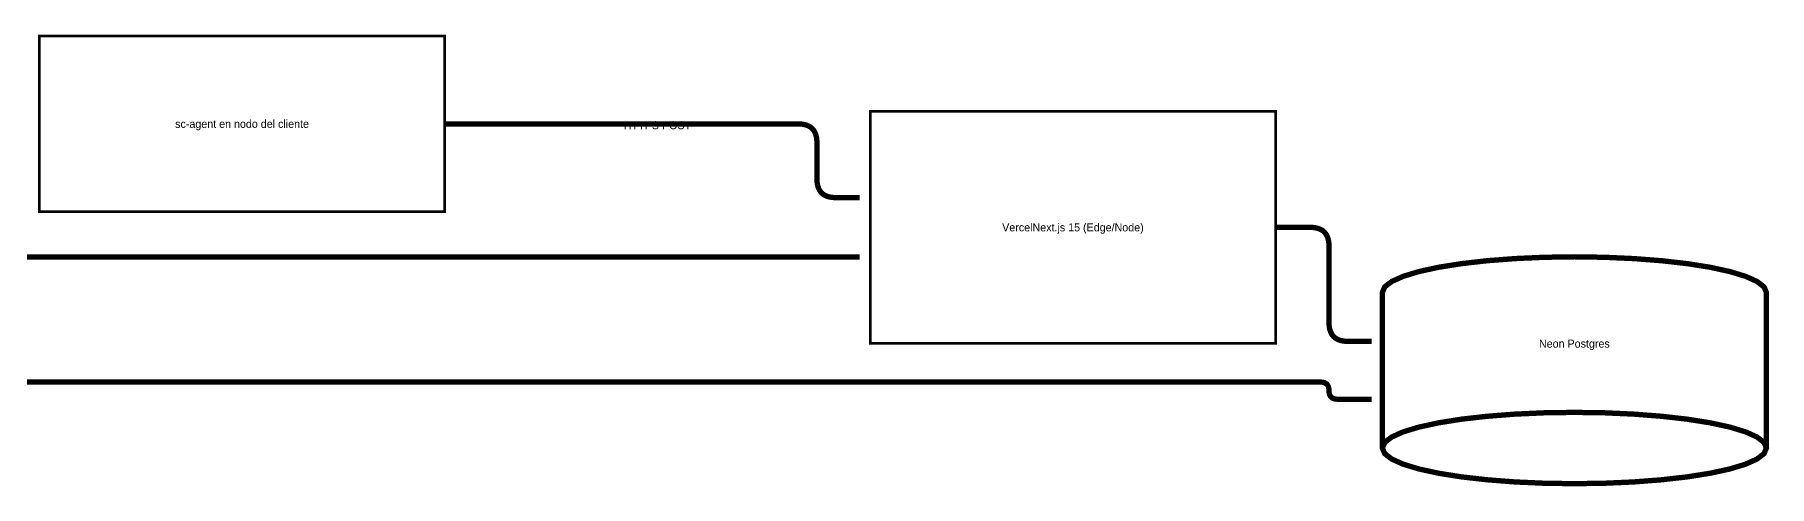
# Model space of a CAD drawing. Header units: metres. Extents: x 12 to 2142, y 12 to 540.
# Drawn here: x 1492 to 2142, y 218 to 387 of the extents above; entities that cross this region are included whole.
import ezdxf
from ezdxf.enums import TextEntityAlignment as Align

# ---------------------------------------------------------------- set-up
doc = ezdxf.new("R2010")
doc.units = ezdxf.units.M
doc.layers.add('GEOMETRY', color=7, linetype='Continuous')
doc.layers.add('TEXT', color=3, linetype='Continuous')

msp = doc.modelspace()

# ---------------------------------------------------------------- linework, layer by layer
at = {"layer": 'GEOMETRY', "true_color": 0x28253d}
for points, const_width in [([(1493.7, 320.67), (1645.7, 320.67), (1645.7, 386.67), (1493.7, 386.67), (1493.7, 320.67)], 1), ([(1805.23, 271.33), (1957.23, 271.33), (1957.23, 358.33), (1805.23, 358.33), (1805.23, 271.33)], 1), ([(1509.7, 332.67), (1509.7, 332.67), (1509.7, 332.67), (1509.7, 332.67), (1509.7, 332.67)], 1), ([(1997.23, 232), (1998.12, 234.09), (2000.76, 236.14), (2005.08, 238.08), (2010.99, 239.87), (2018.32, 241.46), (2026.91, 242.83), (2036.55, 243.92), (2046.99, 244.73), (2057.97, 245.22), (2069.23, 245.38), (2080.5, 245.22), (2091.48, 244.73), (2101.92, 243.92), (2111.55, 242.83), (2120.15, 241.46), (2127.48, 239.87), (2133.39, 238.08), (2137.71, 236.14), (2140.35, 234.09), (2141.23, 232), (2140.35, 229.91), (2137.71, 227.86), (2133.39, 225.92), (2127.48, 224.13), (2120.15, 222.54), (2111.55, 221.17), (2101.92, 220.08), (2091.48, 219.27), (2080.5, 218.78), (2069.23, 218.62), (2057.97, 218.78), (2046.99, 219.27), (2036.55, 220.08), (2026.91, 221.17), (2018.32, 222.54), (2010.99, 224.13), (2005.08, 225.92), (2000.76, 227.86), (1998.12, 229.91), (1997.23, 232), (1997.23, 261.19), (1997.23, 290.38), (1998.12, 292.48), (2000.76, 294.52), (2005.08, 296.46), (2010.99, 298.25), (2018.32, 299.85), (2026.91, 301.21), (2036.55, 302.31), (2046.99, 303.11), (2057.97, 303.6), (2069.23, 303.77), (2080.5, 303.6), (2091.48, 303.11), (2101.92, 302.31), (2111.55, 301.21), (2120.15, 299.85), (2127.48, 298.25), (2133.39, 296.46), (2137.71, 294.52), (2140.35, 292.48), (2141.23, 290.38), (2141.23, 261.19), (2141.23, 232)], 2), ([(1821.23, 283.33), (1821.23, 283.33), (1821.23, 283.33), (1821.23, 283.33), (1821.23, 283.33)], 1), ([(2009.23, 260.69), (2009.23, 260.69), (2009.23, 260.69), (2009.23, 260.69), (2009.23, 260.69)], 1)]:
    msp.add_lwpolyline(points, dxfattribs=dict(at, const_width=const_width))
at = {"layer": 'GEOMETRY', "true_color": 0x000000, "const_width": 2}
for points in [[(1645.7, 353.67), (1711.93, 353.67), (1778.16, 353.67), (1778.85, 353.65), (1779.51, 353.6), (1780.13, 353.51), (1780.71, 353.38), (1781.26, 353.22), (1781.77, 353.03), (1782.25, 352.8), (1782.69, 352.54), (1783.1, 352.23), (1783.47, 351.9), (1783.8, 351.53), (1784.1, 351.12), (1784.37, 350.68), (1784.6, 350.2), (1784.79, 349.69), (1784.95, 349.14), (1785.08, 348.56), (1785.16, 347.94), (1785.22, 347.29), (1785.23, 346.6), (1785.23, 339.83), (1785.23, 333.07), (1785.25, 332.38), (1785.31, 331.73), (1785.39, 331.11), (1785.52, 330.53), (1785.68, 329.98), (1785.87, 329.46), (1786.1, 328.99), (1786.37, 328.55), (1786.67, 328.14), (1787, 327.77), (1787.37, 327.43), (1787.78, 327.13), (1788.22, 326.87), (1788.7, 326.64), (1789.21, 326.44), (1789.76, 326.28), (1790.34, 326.16), (1790.96, 326.07), (1791.62, 326.02), (1792.31, 326), (1796.77, 326), (1801.23, 326)], [(1957.23, 314.83), (1963.7, 314.83), (1970.16, 314.83), (1970.85, 314.82), (1971.51, 314.76), (1972.13, 314.67), (1972.71, 314.55), (1973.26, 314.39), (1973.77, 314.2), (1974.25, 313.97), (1974.69, 313.7), (1975.1, 313.4), (1975.47, 313.07), (1975.8, 312.69), (1976.1, 312.29), (1976.37, 311.85), (1976.6, 311.37), (1976.79, 310.86), (1976.95, 310.31), (1977.08, 309.72), (1977.16, 309.11), (1977.22, 308.45), (1977.23, 307.76), (1977.23, 293.44), (1977.23, 279.12), (1977.25, 278.43), (1977.31, 277.78), (1977.39, 277.16), (1977.52, 276.58), (1977.68, 276.03), (1977.87, 275.51), (1978.1, 275.04), (1978.37, 274.6), (1978.67, 274.19), (1979, 273.82), (1979.37, 273.48), (1979.78, 273.18), (1980.22, 272.92), (1980.7, 272.69), (1981.21, 272.49), (1981.76, 272.33), (1982.34, 272.21), (1982.96, 272.12), (1983.62, 272.07), (1984.31, 272.05), (1988.77, 272.05), (1993.23, 272.05)], [(1411.56, 303.67), (1569.7, 303.67), (1647.59, 303.67), (1725.47, 303.67), (1763.35, 303.67), (1801.23, 303.67)], [(1411.56, 256.75), (1569.7, 256.75), (1647.59, 256.75), (1725.47, 256.75), (1803.35, 256.75), (1881.23, 256.75), (1927.63, 256.75), (1974.03, 256.75), (1974.34, 256.74), (1974.64, 256.72), (1974.92, 256.68), (1975.18, 256.62), (1975.43, 256.55), (1975.66, 256.46), (1975.88, 256.36), (1976.08, 256.24), (1976.26, 256.1), (1976.43, 255.95), (1976.58, 255.78), (1976.72, 255.59), (1976.84, 255.39), (1976.95, 255.18), (1977.03, 254.95), (1977.11, 254.7), (1977.16, 254.43), (1977.2, 254.15), (1977.23, 253.85), (1977.23, 253.54), (1977.24, 253.23), (1977.27, 252.93), (1977.31, 252.65), (1977.36, 252.39), (1977.43, 252.14), (1977.52, 251.91), (1977.63, 251.69), (1977.75, 251.49), (1977.88, 251.3), (1978.04, 251.14), (1978.2, 250.98), (1978.39, 250.85), (1978.59, 250.73), (1978.81, 250.62), (1979.04, 250.53), (1979.29, 250.46), (1979.55, 250.41), (1979.83, 250.37), (1980.13, 250.34), (1980.44, 250.33), (1986.84, 250.33), (1993.23, 250.33)]]:
    msp.add_lwpolyline(points, dxfattribs=at)

# ---------------------------------------------------------------- texts
at = {"layer": 'TEXT', "true_color": 0x000000}
for s, p in [('sc-agent en nodo del cliente', (1569.7, 353.67)), ('HTTPS POST', (1725.47, 353.17)), ('VercelNext.js 15 (Edge/Node)', (1881.23, 314.83)), ('Neon Postgres', (2069.23, 271.19))]:
    msp.add_text(s, height=3, dxfattribs=at).set_placement(p, align=Align.MIDDLE_CENTER)

doc.saveas('drawing.dxf')
